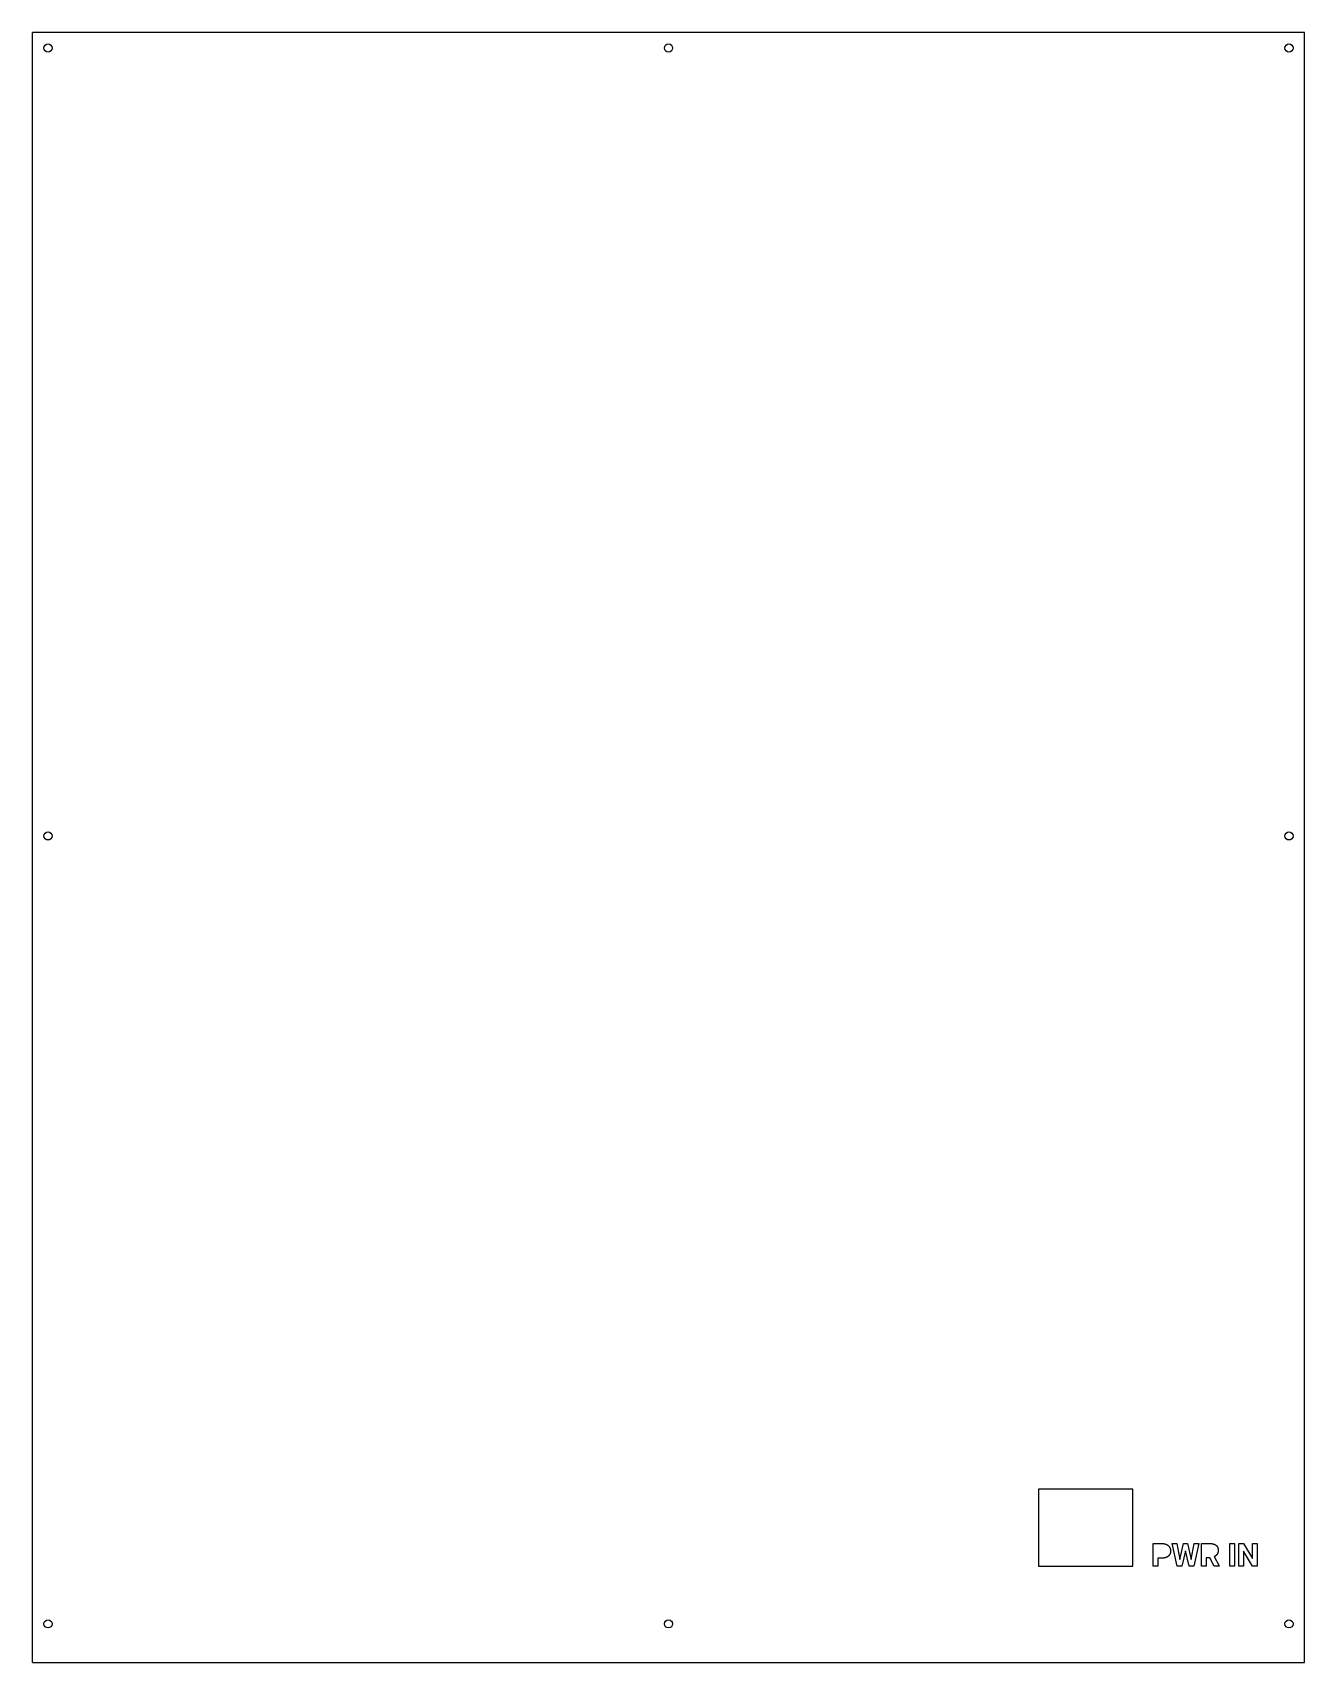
# Model space of a CAD drawing. Extents: x -330 to 0, y -50 to 373.
import ezdxf

# ---------------------------------------------------------------- set-up
doc = ezdxf.new("R2010")
doc.units = 0
doc.header["$MEASUREMENT"] = 0
doc.layers.add('VISIBLE', color=7, linetype='CONTINUOUS')

msp = doc.modelspace()

# ---------------------------------------------------------------- linework, layer by layer
at = {"layer": 'VISIBLE'}
for p, q in [((0, 373), (-330, 373)), ((-330, -50), (-330, 373)), ((0, -50), (0, 373)), ((-69, -5), (-69, -25)), ((-44.5, -5), (-69, -5)), ((-44.5, -25), (-44.5, -5)), ((-39.22, -25), (-39.22, -19.15)), ((-39.22, -19.15), (-36.93, -19.15)), ((-32.99, -25), (-34.29, -19.15)), ((-34.29, -19.15), (-33.08, -19.15)), ((-33.08, -19.15), (-32.29, -23.3)), ((-32.29, -23.3), (-31.33, -19.15)), ((-30.82, -21.08), (-31.77, -25)), ((-31.33, -19.15), (-30.31, -19.15)), ((-29.87, -25), (-30.82, -21.08)), ((-30.31, -19.15), (-29.35, -23.31)), ((-29.35, -23.31), (-28.56, -19.15)), ((-27.36, -19.15), (-28.65, -25)), ((-28.56, -19.15), (-27.36, -19.15)), ((-26.71, -25), (-26.71, -19.15)), ((-26.71, -19.15), (-24.53, -19.15)), ((-19.32, -25), (-19.32, -19.15)), ((-19.32, -19.15), (-18.12, -19.15)), ((-18.12, -19.15), (-18.12, -25)), ((-17, -25), (-17, -19.15)), ((-17, -19.15), (-15.79, -19.15)), ((-15.79, -19.15), (-13.44, -23.01)), ((-13.45, -25), (-15.79, -21.15)), ((-15.79, -21.15), (-15.79, -25)), ((-13.44, -23.01), (-13.44, -19.15)), ((-13.44, -19.15), (-12.24, -19.15)), ((-12.24, -19.15), (-12.24, -25)), ((-69, -25), (-44.5, -25)), ((-38.01, -25), (-39.22, -25)), ((-36.95, -22.94), (-38.01, -22.94)), ((-38.01, -22.94), (-38.01, -25)), ((-31.77, -25), (-32.99, -25)), ((-28.65, -25), (-29.87, -25)), ((-25.5, -25), (-26.71, -25)), ((-24.54, -22.86), (-25.5, -22.86)), ((-25.5, -22.86), (-25.5, -25)), ((-23.44, -25), (-24.54, -22.86)), ((-22.15, -25), (-23.44, -25)), ((-23.41, -22.55), (-22.15, -24.94)), ((-22.15, -24.94), (-22.15, -25)), ((-18.12, -25), (-19.32, -25)), ((-15.79, -25), (-17, -25)), ((-12.24, -25), (-13.45, -25)), ((-330, -50), (0, -50))]:
    msp.add_line(p, q, dxfattribs=at)
for centre in [(-326, 369), (-165, 369), (-4, 369), (-326, 164.5), (-4, 164.5), (-326, -40), (-165, -40), (-4, -40)]:
    msp.add_circle(centre, 1.05, dxfattribs=at)
for points in [[(-36.93, -19.15), (-36.27, -19.15), (-35.77, -19.39)], [(-35.77, -19.39), (-35.27, -19.63), (-35, -20.07)], [(-34.73, -21.08), (-34.73, -21.94), (-35.32, -22.44)], [(-35, -20.07), (-34.73, -20.52), (-34.73, -21.08)], [(-24.53, -19.15), (-23.49, -19.15), (-22.93, -19.61)], [(-22.93, -19.61), (-22.37, -20.07), (-22.37, -20.92)], [(-22.37, -20.92), (-22.37, -21.51), (-22.63, -21.91)], [(-35.32, -22.44), (-35.91, -22.94), (-36.95, -22.94)], [(-22.63, -21.91), (-22.89, -22.31), (-23.41, -22.55)]]:
    msp.add_open_spline(points, degree=2, dxfattribs=at)

doc.saveas('drawing.dxf')
